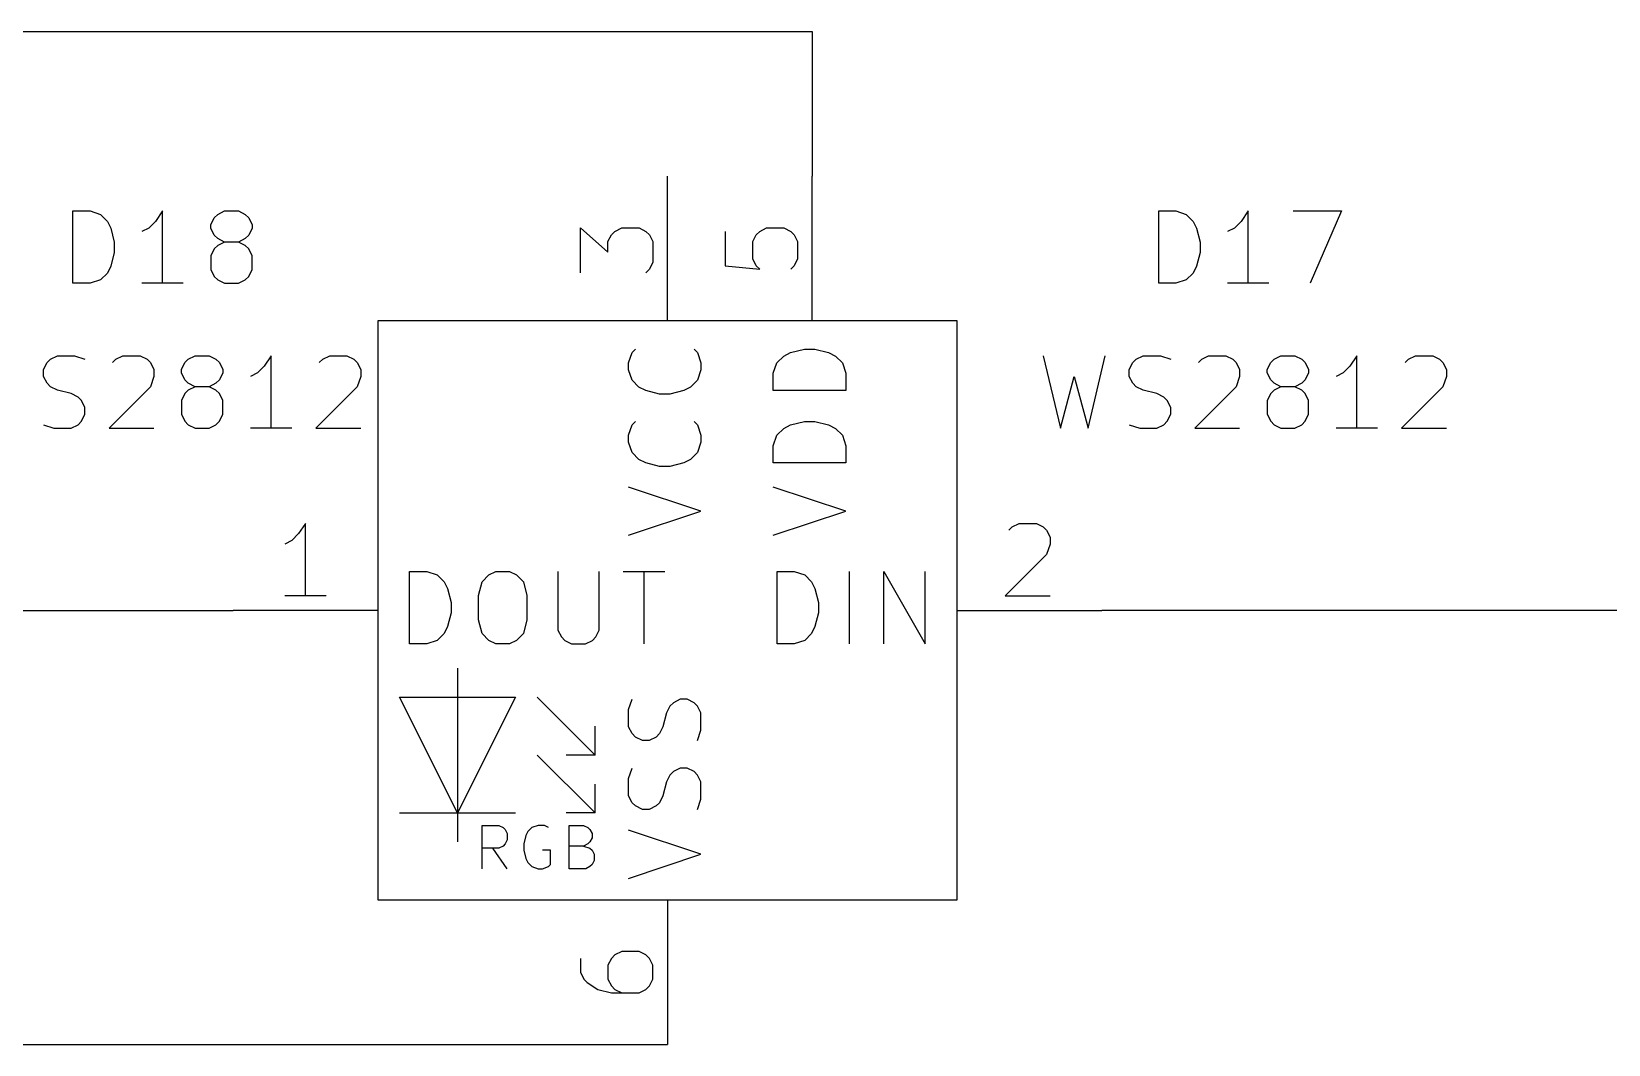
# Model space of a CAD drawing. Extents: x 0.4 to 11.3, y -7.9 to -0.4.
# Drawn here: x 4.711 to 5.8, y -6.65 to -5.95 of the extents above; entities that cross this region are included whole.
import ezdxf

# ---------------------------------------------------------------- set-up
doc = ezdxf.new("R2010")
doc.units = 0
doc.header["$MEASUREMENT"] = 0
for name, color, linetype in [('CYAN2', 4, 'CONTINUOUS'), ('GREEN3', 91, 'CONTINUOUS'), ('LYELLOW', 51, 'CONTINUOUS'), ('RED2', 1, 'CONTINUOUS'), ('RED3', 11, 'CONTINUOUS')]:
    doc.layers.add(name, color=color, linetype=linetype)

msp = doc.modelspace()

# ---------------------------------------------------------------- linework, layer by layer
at = {"layer": 'CYAN2', "linetype": 'CONTINUOUS'}
for p, q in [((4.7393, -6.124), (4.7393, -6.074)), ((4.7393, -6.074), (4.7512, -6.074)), ((4.7393, -6.124), (4.7393, -6.074)), ((4.7393, -6.074), (4.7512, -6.074)), ((4.7512, -6.074), (4.7583, -6.0764)), ((4.7512, -6.074), (4.7583, -6.0764)), ((4.7583, -6.0764), (4.7631, -6.0812)), ((4.7583, -6.0764), (4.7631, -6.0812)), ((4.8012, -6.074), (4.7964, -6.0812)), ((4.8012, -6.074), (4.7964, -6.0812)), ((4.8012, -6.124), (4.8012, -6.074)), ((4.8012, -6.124), (4.8012, -6.074)), ((4.8369, -6.0788), (4.8393, -6.0764)), ((4.8369, -6.0788), (4.8393, -6.0764)), ((4.8393, -6.0764), (4.844, -6.074)), ((4.8393, -6.0764), (4.844, -6.074)), ((4.844, -6.074), (4.8536, -6.074)), ((4.844, -6.074), (4.8536, -6.074)), ((4.8536, -6.074), (4.8583, -6.0764)), ((4.8536, -6.074), (4.8583, -6.0764)), ((4.8583, -6.0764), (4.8607, -6.0788)), ((4.8583, -6.0764), (4.8607, -6.0788)), ((5.4893, -6.124), (5.4893, -6.074)), ((5.4893, -6.074), (5.5012, -6.074)), ((5.4893, -6.124), (5.4893, -6.074)), ((5.4893, -6.074), (5.5012, -6.074)), ((5.5012, -6.074), (5.5083, -6.0764)), ((5.5012, -6.074), (5.5083, -6.0764)), ((5.5083, -6.0764), (5.5131, -6.0812)), ((5.5083, -6.0764), (5.5131, -6.0812)), ((5.5512, -6.074), (5.5464, -6.0812)), ((5.5512, -6.074), (5.5464, -6.0812)), ((5.5512, -6.124), (5.5512, -6.074)), ((5.5512, -6.124), (5.5512, -6.074)), ((5.5821, -6.074), (5.6155, -6.074)), ((5.5821, -6.074), (5.6155, -6.074)), ((5.6155, -6.074), (5.594, -6.124)), ((5.6155, -6.074), (5.594, -6.124)), ((4.7631, -6.0812), (4.7655, -6.0859)), ((4.7631, -6.0812), (4.7655, -6.0859)), ((4.7655, -6.0859), (4.7679, -6.0955)), ((4.7655, -6.0859), (4.7679, -6.0955)), ((4.7917, -6.0859), (4.7869, -6.0883)), ((4.7917, -6.0859), (4.7869, -6.0883)), ((4.7964, -6.0812), (4.7917, -6.0859)), ((4.7964, -6.0812), (4.7917, -6.0859)), ((4.8345, -6.0836), (4.8369, -6.0788)), ((4.8345, -6.0836), (4.8369, -6.0788)), ((4.8345, -6.0859), (4.8345, -6.0836)), ((4.8345, -6.0859), (4.8345, -6.0836)), ((4.8369, -6.0907), (4.8345, -6.0859)), ((4.8369, -6.0907), (4.8345, -6.0859)), ((4.8607, -6.0788), (4.8631, -6.0836)), ((4.8607, -6.0788), (4.8631, -6.0836)), ((4.8631, -6.0859), (4.8607, -6.0907)), ((4.8631, -6.0859), (4.8607, -6.0907)), ((4.8631, -6.0836), (4.8631, -6.0859)), ((4.8631, -6.0836), (4.8631, -6.0859)), ((5.5131, -6.0812), (5.5155, -6.0859)), ((5.5131, -6.0812), (5.5155, -6.0859)), ((5.5155, -6.0859), (5.5179, -6.0955)), ((5.5155, -6.0859), (5.5179, -6.0955)), ((5.5417, -6.0859), (5.5369, -6.0883)), ((5.5417, -6.0859), (5.5369, -6.0883)), ((5.5464, -6.0812), (5.5417, -6.0859)), ((5.5464, -6.0812), (5.5417, -6.0859)), ((4.7679, -6.0955), (4.7679, -6.1026)), ((4.7679, -6.0955), (4.7679, -6.1026)), ((4.8393, -6.0931), (4.8369, -6.0907)), ((4.8393, -6.0931), (4.8369, -6.0907)), ((4.8393, -6.0979), (4.8369, -6.1002)), ((4.8393, -6.0979), (4.8369, -6.1002)), ((4.844, -6.0955), (4.8393, -6.0931)), ((4.844, -6.0955), (4.8393, -6.0931)), ((4.844, -6.0955), (4.8393, -6.0979)), ((4.844, -6.0955), (4.8393, -6.0979)), ((4.8536, -6.0955), (4.844, -6.0955)), ((4.8536, -6.0955), (4.844, -6.0955)), ((4.8583, -6.0931), (4.8536, -6.0955)), ((4.8583, -6.0931), (4.8536, -6.0955)), ((4.8583, -6.0979), (4.8536, -6.0955)), ((4.8583, -6.0979), (4.8536, -6.0955)), ((4.8607, -6.0907), (4.8583, -6.0931)), ((4.8607, -6.0907), (4.8583, -6.0931)), ((4.8607, -6.1002), (4.8583, -6.0979)), ((4.8607, -6.1002), (4.8583, -6.0979)), ((5.5179, -6.0955), (5.5179, -6.1026)), ((5.5179, -6.0955), (5.5179, -6.1026)), ((4.7679, -6.1026), (4.7655, -6.1121)), ((4.7679, -6.1026), (4.7655, -6.1121)), ((4.8369, -6.1002), (4.8345, -6.105)), ((4.8369, -6.1002), (4.8345, -6.105)), ((4.8345, -6.105), (4.8345, -6.1145)), ((4.8345, -6.105), (4.8345, -6.1145)), ((4.8631, -6.105), (4.8607, -6.1002)), ((4.8631, -6.105), (4.8607, -6.1002)), ((4.8631, -6.1145), (4.8631, -6.105)), ((4.8631, -6.1145), (4.8631, -6.105)), ((5.5179, -6.1026), (5.5155, -6.1121)), ((5.5179, -6.1026), (5.5155, -6.1121)), ((4.7583, -6.1217), (4.7512, -6.124)), ((4.7583, -6.1217), (4.7512, -6.124)), ((4.7631, -6.1169), (4.7583, -6.1217)), ((4.7631, -6.1169), (4.7583, -6.1217)), ((4.7655, -6.1121), (4.7631, -6.1169)), ((4.7655, -6.1121), (4.7631, -6.1169)), ((4.8345, -6.1145), (4.8369, -6.1193)), ((4.8345, -6.1145), (4.8369, -6.1193)), ((4.8369, -6.1193), (4.8393, -6.1217)), ((4.8369, -6.1193), (4.8393, -6.1217)), ((4.8393, -6.1217), (4.844, -6.124)), ((4.8393, -6.1217), (4.844, -6.124)), ((4.8536, -6.124), (4.8583, -6.1217)), ((4.8536, -6.124), (4.8583, -6.1217)), ((4.8583, -6.1217), (4.8607, -6.1193)), ((4.8583, -6.1217), (4.8607, -6.1193)), ((4.8607, -6.1193), (4.8631, -6.1145)), ((4.8607, -6.1193), (4.8631, -6.1145)), ((5.5083, -6.1217), (5.5012, -6.124)), ((5.5083, -6.1217), (5.5012, -6.124)), ((5.5131, -6.1169), (5.5083, -6.1217)), ((5.5131, -6.1169), (5.5083, -6.1217)), ((5.5155, -6.1121), (5.5131, -6.1169)), ((5.5155, -6.1121), (5.5131, -6.1169)), ((4.7512, -6.124), (4.7393, -6.124)), ((4.7512, -6.124), (4.7393, -6.124)), ((4.8155, -6.124), (4.7869, -6.124)), ((4.8155, -6.124), (4.7869, -6.124)), ((4.844, -6.124), (4.8536, -6.124)), ((4.844, -6.124), (4.8536, -6.124)), ((5.5012, -6.124), (5.4893, -6.124)), ((5.5012, -6.124), (5.4893, -6.124)), ((5.5655, -6.124), (5.5369, -6.124)), ((5.5655, -6.124), (5.5369, -6.124)), ((4.7238, -6.1764), (4.7286, -6.174)), ((4.7238, -6.1764), (4.7286, -6.174)), ((4.7286, -6.174), (4.7405, -6.174)), ((4.7286, -6.174), (4.7405, -6.174)), ((4.7405, -6.174), (4.7476, -6.1764)), ((4.7405, -6.174), (4.7476, -6.1764)), ((4.769, -6.1764), (4.7738, -6.174)), ((4.769, -6.1764), (4.7738, -6.174)), ((4.7738, -6.174), (4.7857, -6.174)), ((4.7738, -6.174), (4.7857, -6.174)), ((4.7857, -6.174), (4.7905, -6.1764)), ((4.7857, -6.174), (4.7905, -6.1764)), ((4.819, -6.1764), (4.8238, -6.174)), ((4.819, -6.1764), (4.8238, -6.174)), ((4.8238, -6.174), (4.8333, -6.174)), ((4.8238, -6.174), (4.8333, -6.174)), ((4.8333, -6.174), (4.8381, -6.1764)), ((4.8333, -6.174), (4.8381, -6.1764)), ((4.8762, -6.174), (4.8714, -6.1812)), ((4.8762, -6.174), (4.8714, -6.1812)), ((4.8762, -6.224), (4.8762, -6.174)), ((4.8762, -6.224), (4.8762, -6.174)), ((4.9119, -6.1764), (4.9167, -6.174)), ((4.9119, -6.1764), (4.9167, -6.174)), ((4.9167, -6.174), (4.9286, -6.174)), ((4.9167, -6.174), (4.9286, -6.174)), ((4.9286, -6.174), (4.9333, -6.1764)), ((4.9286, -6.174), (4.9333, -6.1764)), ((5.1231, -6.179), (5.1255, -6.1719)), ((5.1231, -6.179), (5.1255, -6.1719)), ((5.1255, -6.1719), (5.1279, -6.1695)), ((5.1255, -6.1719), (5.1279, -6.1695)), ((5.1684, -6.1695), (5.1708, -6.1719)), ((5.1684, -6.1695), (5.1708, -6.1719)), ((5.1708, -6.1719), (5.1731, -6.179)), ((5.1708, -6.1719), (5.1731, -6.179)), ((5.2255, -6.179), (5.2303, -6.1743)), ((5.2255, -6.179), (5.2303, -6.1743)), ((5.2303, -6.1743), (5.235, -6.1719)), ((5.2303, -6.1743), (5.235, -6.1719)), ((5.235, -6.1719), (5.2446, -6.1695)), ((5.235, -6.1719), (5.2446, -6.1695)), ((5.2446, -6.1695), (5.2517, -6.1695)), ((5.2446, -6.1695), (5.2517, -6.1695)), ((5.2517, -6.1695), (5.2612, -6.1719)), ((5.2517, -6.1695), (5.2612, -6.1719)), ((5.2612, -6.1719), (5.266, -6.1743)), ((5.2612, -6.1719), (5.266, -6.1743)), ((5.266, -6.1743), (5.2708, -6.179)), ((5.266, -6.1743), (5.2708, -6.179)), ((5.4095, -6.174), (5.4214, -6.224)), ((5.4095, -6.174), (5.4214, -6.224)), ((5.4405, -6.224), (5.4524, -6.174)), ((5.4405, -6.224), (5.4524, -6.174)), ((5.4738, -6.1764), (5.4786, -6.174)), ((5.4738, -6.1764), (5.4786, -6.174)), ((5.4786, -6.174), (5.4905, -6.174)), ((5.4786, -6.174), (5.4905, -6.174)), ((5.4905, -6.174), (5.4976, -6.1764)), ((5.4905, -6.174), (5.4976, -6.1764)), ((5.519, -6.1764), (5.5238, -6.174)), ((5.519, -6.1764), (5.5238, -6.174)), ((5.5238, -6.174), (5.5357, -6.174)), ((5.5238, -6.174), (5.5357, -6.174)), ((5.5357, -6.174), (5.5405, -6.1764)), ((5.5357, -6.174), (5.5405, -6.1764)), ((5.569, -6.1764), (5.5738, -6.174)), ((5.569, -6.1764), (5.5738, -6.174)), ((5.5738, -6.174), (5.5833, -6.174)), ((5.5738, -6.174), (5.5833, -6.174)), ((5.5833, -6.174), (5.5881, -6.1764)), ((5.5833, -6.174), (5.5881, -6.1764)), ((5.6262, -6.174), (5.6214, -6.1812)), ((5.6262, -6.174), (5.6214, -6.1812)), ((5.6262, -6.224), (5.6262, -6.174)), ((5.6262, -6.224), (5.6262, -6.174)), ((5.6619, -6.1764), (5.6667, -6.174)), ((5.6619, -6.1764), (5.6667, -6.174)), ((5.6667, -6.174), (5.6786, -6.174)), ((5.6667, -6.174), (5.6786, -6.174)), ((5.6786, -6.174), (5.6833, -6.1764)), ((5.6786, -6.174), (5.6833, -6.1764)), ((4.719, -6.1836), (4.7214, -6.1788)), ((4.719, -6.1836), (4.7214, -6.1788)), ((4.719, -6.1883), (4.719, -6.1836)), ((4.719, -6.1883), (4.719, -6.1836)), ((4.7214, -6.1788), (4.7238, -6.1764)), ((4.7214, -6.1788), (4.7238, -6.1764)), ((4.7667, -6.1788), (4.769, -6.1764)), ((4.7667, -6.1788), (4.769, -6.1764)), ((4.7905, -6.1764), (4.7929, -6.1788)), ((4.7905, -6.1764), (4.7929, -6.1788)), ((4.7929, -6.1788), (4.7952, -6.1836)), ((4.7929, -6.1788), (4.7952, -6.1836)), ((4.7952, -6.1836), (4.7952, -6.1883)), ((4.7952, -6.1836), (4.7952, -6.1883)), ((4.8143, -6.1836), (4.8167, -6.1788)), ((4.8143, -6.1836), (4.8167, -6.1788)), ((4.8143, -6.1859), (4.8143, -6.1836)), ((4.8143, -6.1859), (4.8143, -6.1836)), ((4.8167, -6.1907), (4.8143, -6.1859)), ((4.8167, -6.1907), (4.8143, -6.1859)), ((4.8167, -6.1788), (4.819, -6.1764)), ((4.8167, -6.1788), (4.819, -6.1764)), ((4.8381, -6.1764), (4.8405, -6.1788)), ((4.8381, -6.1764), (4.8405, -6.1788)), ((4.8405, -6.1788), (4.8429, -6.1836)), ((4.8405, -6.1788), (4.8429, -6.1836)), ((4.8429, -6.1859), (4.8405, -6.1907)), ((4.8429, -6.1859), (4.8405, -6.1907)), ((4.8429, -6.1836), (4.8429, -6.1859)), ((4.8429, -6.1836), (4.8429, -6.1859)), ((4.8667, -6.1859), (4.8619, -6.1883)), ((4.8667, -6.1859), (4.8619, -6.1883)), ((4.8714, -6.1812), (4.8667, -6.1859)), ((4.8714, -6.1812), (4.8667, -6.1859)), ((4.9095, -6.1788), (4.9119, -6.1764)), ((4.9095, -6.1788), (4.9119, -6.1764)), ((4.9333, -6.1764), (4.9357, -6.1788)), ((4.9333, -6.1764), (4.9357, -6.1788)), ((4.9357, -6.1788), (4.9381, -6.1836)), ((4.9357, -6.1788), (4.9381, -6.1836)), ((4.9381, -6.1836), (4.9381, -6.1883)), ((4.9381, -6.1836), (4.9381, -6.1883)), ((5.1231, -6.1838), (5.1231, -6.179)), ((5.1231, -6.1838), (5.1231, -6.179)), ((5.1255, -6.1909), (5.1231, -6.1838)), ((5.1255, -6.1909), (5.1231, -6.1838)), ((5.1731, -6.1838), (5.1708, -6.1909)), ((5.1731, -6.1838), (5.1708, -6.1909)), ((5.1731, -6.179), (5.1731, -6.1838)), ((5.1731, -6.179), (5.1731, -6.1838)), ((5.2231, -6.1862), (5.2255, -6.179)), ((5.2231, -6.1862), (5.2255, -6.179)), ((5.2231, -6.1981), (5.2231, -6.1862)), ((5.2231, -6.1981), (5.2231, -6.1862)), ((5.2708, -6.179), (5.2731, -6.1862)), ((5.2708, -6.179), (5.2731, -6.1862)), ((5.2731, -6.1862), (5.2731, -6.1981)), ((5.2731, -6.1862), (5.2731, -6.1981)), ((5.469, -6.1836), (5.4714, -6.1788)), ((5.469, -6.1836), (5.4714, -6.1788)), ((5.469, -6.1883), (5.469, -6.1836)), ((5.469, -6.1883), (5.469, -6.1836)), ((5.4714, -6.1788), (5.4738, -6.1764)), ((5.4714, -6.1788), (5.4738, -6.1764)), ((5.5167, -6.1788), (5.519, -6.1764)), ((5.5167, -6.1788), (5.519, -6.1764)), ((5.5405, -6.1764), (5.5429, -6.1788)), ((5.5405, -6.1764), (5.5429, -6.1788)), ((5.5429, -6.1788), (5.5452, -6.1836)), ((5.5429, -6.1788), (5.5452, -6.1836)), ((5.5452, -6.1836), (5.5452, -6.1883)), ((5.5452, -6.1836), (5.5452, -6.1883)), ((5.5643, -6.1836), (5.5667, -6.1788)), ((5.5643, -6.1836), (5.5667, -6.1788)), ((5.5643, -6.1859), (5.5643, -6.1836)), ((5.5643, -6.1859), (5.5643, -6.1836)), ((5.5667, -6.1907), (5.5643, -6.1859)), ((5.5667, -6.1907), (5.5643, -6.1859)), ((5.5667, -6.1788), (5.569, -6.1764)), ((5.5667, -6.1788), (5.569, -6.1764)), ((5.5881, -6.1764), (5.5905, -6.1788)), ((5.5881, -6.1764), (5.5905, -6.1788)), ((5.5905, -6.1788), (5.5929, -6.1836)), ((5.5905, -6.1788), (5.5929, -6.1836)), ((5.5929, -6.1859), (5.5905, -6.1907)), ((5.5929, -6.1859), (5.5905, -6.1907)), ((5.5929, -6.1836), (5.5929, -6.1859)), ((5.5929, -6.1836), (5.5929, -6.1859)), ((5.6167, -6.1859), (5.6119, -6.1883)), ((5.6167, -6.1859), (5.6119, -6.1883)), ((5.6214, -6.1812), (5.6167, -6.1859)), ((5.6214, -6.1812), (5.6167, -6.1859)), ((5.6595, -6.1788), (5.6619, -6.1764)), ((5.6595, -6.1788), (5.6619, -6.1764)), ((5.6833, -6.1764), (5.6857, -6.1788)), ((5.6833, -6.1764), (5.6857, -6.1788)), ((5.6857, -6.1788), (5.6881, -6.1836)), ((5.6857, -6.1788), (5.6881, -6.1836)), ((5.6881, -6.1836), (5.6881, -6.1883)), ((5.6881, -6.1836), (5.6881, -6.1883)), ((4.7214, -6.1931), (4.719, -6.1883)), ((4.7214, -6.1931), (4.719, -6.1883)), ((4.7238, -6.1955), (4.7214, -6.1931)), ((4.7238, -6.1955), (4.7214, -6.1931)), ((4.7286, -6.1979), (4.7238, -6.1955)), ((4.7286, -6.1979), (4.7238, -6.1955)), ((4.7381, -6.2002), (4.7286, -6.1979)), ((4.7381, -6.2002), (4.7286, -6.1979)), ((4.7929, -6.1955), (4.7643, -6.224)), ((4.7929, -6.1955), (4.7643, -6.224)), ((4.7952, -6.1883), (4.7929, -6.1955)), ((4.7952, -6.1883), (4.7929, -6.1955)), ((4.819, -6.1931), (4.8167, -6.1907)), ((4.819, -6.1931), (4.8167, -6.1907)), ((4.819, -6.1979), (4.8167, -6.2002)), ((4.819, -6.1979), (4.8167, -6.2002)), ((4.8238, -6.1955), (4.819, -6.1931)), ((4.8238, -6.1955), (4.819, -6.1931)), ((4.8238, -6.1955), (4.819, -6.1979)), ((4.8238, -6.1955), (4.819, -6.1979)), ((4.8333, -6.1955), (4.8238, -6.1955)), ((4.8333, -6.1955), (4.8238, -6.1955)), ((4.8381, -6.1931), (4.8333, -6.1955)), ((4.8381, -6.1931), (4.8333, -6.1955)), ((4.8381, -6.1979), (4.8333, -6.1955)), ((4.8381, -6.1979), (4.8333, -6.1955)), ((4.8405, -6.1907), (4.8381, -6.1931)), ((4.8405, -6.1907), (4.8381, -6.1931)), ((4.8405, -6.2002), (4.8381, -6.1979)), ((4.8405, -6.2002), (4.8381, -6.1979)), ((4.9357, -6.1955), (4.9071, -6.224)), ((4.9357, -6.1955), (4.9071, -6.224)), ((4.9381, -6.1883), (4.9357, -6.1955)), ((4.9381, -6.1883), (4.9357, -6.1955)), ((5.1303, -6.1957), (5.1255, -6.1909)), ((5.1303, -6.1957), (5.1255, -6.1909)), ((5.135, -6.1981), (5.1303, -6.1957)), ((5.135, -6.1981), (5.1303, -6.1957)), ((5.166, -6.1957), (5.1612, -6.1981)), ((5.166, -6.1957), (5.1612, -6.1981)), ((5.1708, -6.1909), (5.166, -6.1957)), ((5.1708, -6.1909), (5.166, -6.1957)), ((5.4214, -6.224), (5.431, -6.1883)), ((5.4214, -6.224), (5.431, -6.1883)), ((5.431, -6.1883), (5.4405, -6.224)), ((5.431, -6.1883), (5.4405, -6.224)), ((5.4714, -6.1931), (5.469, -6.1883)), ((5.4714, -6.1931), (5.469, -6.1883)), ((5.4738, -6.1955), (5.4714, -6.1931)), ((5.4738, -6.1955), (5.4714, -6.1931)), ((5.4786, -6.1979), (5.4738, -6.1955)), ((5.4786, -6.1979), (5.4738, -6.1955)), ((5.4881, -6.2002), (5.4786, -6.1979)), ((5.4881, -6.2002), (5.4786, -6.1979)), ((5.5429, -6.1955), (5.5143, -6.224)), ((5.5429, -6.1955), (5.5143, -6.224)), ((5.5452, -6.1883), (5.5429, -6.1955)), ((5.5452, -6.1883), (5.5429, -6.1955)), ((5.569, -6.1931), (5.5667, -6.1907)), ((5.569, -6.1931), (5.5667, -6.1907)), ((5.569, -6.1979), (5.5667, -6.2002)), ((5.569, -6.1979), (5.5667, -6.2002)), ((5.5738, -6.1955), (5.569, -6.1931)), ((5.5738, -6.1955), (5.569, -6.1931)), ((5.5738, -6.1955), (5.569, -6.1979)), ((5.5738, -6.1955), (5.569, -6.1979)), ((5.5833, -6.1955), (5.5738, -6.1955)), ((5.5833, -6.1955), (5.5738, -6.1955)), ((5.5881, -6.1931), (5.5833, -6.1955)), ((5.5881, -6.1931), (5.5833, -6.1955)), ((5.5881, -6.1979), (5.5833, -6.1955)), ((5.5881, -6.1979), (5.5833, -6.1955)), ((5.5905, -6.1907), (5.5881, -6.1931)), ((5.5905, -6.1907), (5.5881, -6.1931)), ((5.5905, -6.2002), (5.5881, -6.1979)), ((5.5905, -6.2002), (5.5881, -6.1979)), ((5.6857, -6.1955), (5.6571, -6.224)), ((5.6857, -6.1955), (5.6571, -6.224)), ((5.6881, -6.1883), (5.6857, -6.1955)), ((5.6881, -6.1883), (5.6857, -6.1955)), ((4.7429, -6.2026), (4.7381, -6.2002)), ((4.7429, -6.2026), (4.7381, -6.2002)), ((4.7452, -6.205), (4.7429, -6.2026)), ((4.7452, -6.205), (4.7429, -6.2026)), ((4.7476, -6.2098), (4.7452, -6.205)), ((4.7476, -6.2098), (4.7452, -6.205)), ((4.8167, -6.2002), (4.8143, -6.205)), ((4.8167, -6.2002), (4.8143, -6.205)), ((4.8143, -6.205), (4.8143, -6.2145)), ((4.8143, -6.205), (4.8143, -6.2145)), ((4.8429, -6.205), (4.8405, -6.2002)), ((4.8429, -6.205), (4.8405, -6.2002)), ((4.8429, -6.2145), (4.8429, -6.205)), ((4.8429, -6.2145), (4.8429, -6.205)), ((5.1446, -6.2005), (5.135, -6.1981)), ((5.1446, -6.2005), (5.135, -6.1981)), ((5.1517, -6.2005), (5.1446, -6.2005)), ((5.1517, -6.2005), (5.1446, -6.2005)), ((5.1612, -6.1981), (5.1517, -6.2005)), ((5.1612, -6.1981), (5.1517, -6.2005)), ((5.2731, -6.1981), (5.2231, -6.1981)), ((5.2731, -6.1981), (5.2231, -6.1981)), ((5.4929, -6.2026), (5.4881, -6.2002)), ((5.4929, -6.2026), (5.4881, -6.2002)), ((5.4952, -6.205), (5.4929, -6.2026)), ((5.4952, -6.205), (5.4929, -6.2026)), ((5.4976, -6.2098), (5.4952, -6.205)), ((5.4976, -6.2098), (5.4952, -6.205)), ((5.5667, -6.2002), (5.5643, -6.205)), ((5.5667, -6.2002), (5.5643, -6.205)), ((5.5643, -6.205), (5.5643, -6.2145)), ((5.5643, -6.205), (5.5643, -6.2145)), ((5.5929, -6.205), (5.5905, -6.2002)), ((5.5929, -6.205), (5.5905, -6.2002)), ((5.5929, -6.2145), (5.5929, -6.205)), ((5.5929, -6.2145), (5.5929, -6.205)), ((4.7429, -6.2217), (4.7452, -6.2193)), ((4.7429, -6.2217), (4.7452, -6.2193)), ((4.7452, -6.2193), (4.7476, -6.2145)), ((4.7452, -6.2193), (4.7476, -6.2145)), ((4.7476, -6.2145), (4.7476, -6.2098)), ((4.7476, -6.2145), (4.7476, -6.2098)), ((4.8143, -6.2145), (4.8167, -6.2193)), ((4.8143, -6.2145), (4.8167, -6.2193)), ((4.8167, -6.2193), (4.819, -6.2217)), ((4.8167, -6.2193), (4.819, -6.2217)), ((4.8381, -6.2217), (4.8405, -6.2193)), ((4.8381, -6.2217), (4.8405, -6.2193)), ((4.8405, -6.2193), (4.8429, -6.2145)), ((4.8405, -6.2193), (4.8429, -6.2145)), ((5.1255, -6.2219), (5.1279, -6.2195)), ((5.1255, -6.2219), (5.1279, -6.2195)), ((5.1684, -6.2195), (5.1708, -6.2219)), ((5.1684, -6.2195), (5.1708, -6.2219)), ((5.235, -6.2219), (5.2446, -6.2195)), ((5.235, -6.2219), (5.2446, -6.2195)), ((5.2446, -6.2195), (5.2517, -6.2195)), ((5.2446, -6.2195), (5.2517, -6.2195)), ((5.2517, -6.2195), (5.2612, -6.2219)), ((5.2517, -6.2195), (5.2612, -6.2219)), ((5.4929, -6.2217), (5.4952, -6.2193)), ((5.4929, -6.2217), (5.4952, -6.2193)), ((5.4952, -6.2193), (5.4976, -6.2145)), ((5.4952, -6.2193), (5.4976, -6.2145)), ((5.4976, -6.2145), (5.4976, -6.2098)), ((5.4976, -6.2145), (5.4976, -6.2098)), ((5.5643, -6.2145), (5.5667, -6.2193)), ((5.5643, -6.2145), (5.5667, -6.2193)), ((5.5667, -6.2193), (5.569, -6.2217)), ((5.5667, -6.2193), (5.569, -6.2217)), ((5.5881, -6.2217), (5.5905, -6.2193)), ((5.5881, -6.2217), (5.5905, -6.2193)), ((5.5905, -6.2193), (5.5929, -6.2145)), ((5.5905, -6.2193), (5.5929, -6.2145)), ((4.719, -6.2217), (4.7262, -6.224)), ((4.719, -6.2217), (4.7262, -6.224)), ((4.7262, -6.224), (4.7381, -6.224)), ((4.7262, -6.224), (4.7381, -6.224)), ((4.7381, -6.224), (4.7429, -6.2217)), ((4.7381, -6.224), (4.7429, -6.2217)), ((4.7643, -6.224), (4.7952, -6.224)), ((4.7643, -6.224), (4.7952, -6.224)), ((4.819, -6.2217), (4.8238, -6.224)), ((4.819, -6.2217), (4.8238, -6.224)), ((4.8238, -6.224), (4.8333, -6.224)), ((4.8238, -6.224), (4.8333, -6.224)), ((4.8333, -6.224), (4.8381, -6.2217)), ((4.8333, -6.224), (4.8381, -6.2217)), ((4.8905, -6.224), (4.8619, -6.224)), ((4.8905, -6.224), (4.8619, -6.224)), ((4.9071, -6.224), (4.9381, -6.224)), ((4.9071, -6.224), (4.9381, -6.224)), ((5.1231, -6.229), (5.1255, -6.2219)), ((5.1231, -6.229), (5.1255, -6.2219)), ((5.1231, -6.2338), (5.1231, -6.229)), ((5.1231, -6.2338), (5.1231, -6.229)), ((5.1708, -6.2219), (5.1731, -6.229)), ((5.1708, -6.2219), (5.1731, -6.229)), ((5.1731, -6.229), (5.1731, -6.2338)), ((5.1731, -6.229), (5.1731, -6.2338)), ((5.2231, -6.2362), (5.2255, -6.229)), ((5.2231, -6.2362), (5.2255, -6.229)), ((5.2255, -6.229), (5.2303, -6.2243)), ((5.2255, -6.229), (5.2303, -6.2243)), ((5.2303, -6.2243), (5.235, -6.2219)), ((5.2303, -6.2243), (5.235, -6.2219)), ((5.2612, -6.2219), (5.266, -6.2243)), ((5.2612, -6.2219), (5.266, -6.2243)), ((5.266, -6.2243), (5.2708, -6.229)), ((5.266, -6.2243), (5.2708, -6.229)), ((5.2708, -6.229), (5.2731, -6.2362)), ((5.2708, -6.229), (5.2731, -6.2362)), ((5.469, -6.2217), (5.4762, -6.224)), ((5.469, -6.2217), (5.4762, -6.224)), ((5.4762, -6.224), (5.4881, -6.224)), ((5.4762, -6.224), (5.4881, -6.224)), ((5.4881, -6.224), (5.4929, -6.2217)), ((5.4881, -6.224), (5.4929, -6.2217)), ((5.5143, -6.224), (5.5452, -6.224)), ((5.5143, -6.224), (5.5452, -6.224)), ((5.569, -6.2217), (5.5738, -6.224)), ((5.569, -6.2217), (5.5738, -6.224)), ((5.5738, -6.224), (5.5833, -6.224)), ((5.5738, -6.224), (5.5833, -6.224)), ((5.5833, -6.224), (5.5881, -6.2217)), ((5.5833, -6.224), (5.5881, -6.2217)), ((5.6405, -6.224), (5.6119, -6.224)), ((5.6405, -6.224), (5.6119, -6.224)), ((5.6571, -6.224), (5.6881, -6.224)), ((5.6571, -6.224), (5.6881, -6.224)), ((5.1255, -6.2409), (5.1231, -6.2338)), ((5.1255, -6.2409), (5.1231, -6.2338)), ((5.1303, -6.2457), (5.1255, -6.2409)), ((5.1303, -6.2457), (5.1255, -6.2409)), ((5.1708, -6.2409), (5.166, -6.2457)), ((5.1708, -6.2409), (5.166, -6.2457)), ((5.1731, -6.2338), (5.1708, -6.2409)), ((5.1731, -6.2338), (5.1708, -6.2409)), ((5.2231, -6.2481), (5.2231, -6.2362)), ((5.2231, -6.2481), (5.2231, -6.2362)), ((5.2731, -6.2362), (5.2731, -6.2481)), ((5.2731, -6.2362), (5.2731, -6.2481)), ((5.135, -6.2481), (5.1303, -6.2457)), ((5.135, -6.2481), (5.1303, -6.2457)), ((5.1446, -6.2505), (5.135, -6.2481)), ((5.1446, -6.2505), (5.135, -6.2481)), ((5.1517, -6.2505), (5.1446, -6.2505)), ((5.1517, -6.2505), (5.1446, -6.2505)), ((5.1612, -6.2481), (5.1517, -6.2505)), ((5.1612, -6.2481), (5.1517, -6.2505)), ((5.166, -6.2457), (5.1612, -6.2481)), ((5.166, -6.2457), (5.1612, -6.2481)), ((5.2731, -6.2481), (5.2231, -6.2481)), ((5.2731, -6.2481), (5.2231, -6.2481)), ((5.1731, -6.2814), (5.1231, -6.2648)), ((5.1731, -6.2814), (5.1231, -6.2648)), ((5.2731, -6.2814), (5.2231, -6.2648)), ((5.2731, -6.2814), (5.2231, -6.2648)), ((5.1231, -6.2981), (5.1731, -6.2814)), ((5.1231, -6.2981), (5.1731, -6.2814)), ((5.2231, -6.2981), (5.2731, -6.2814)), ((5.2231, -6.2981), (5.2731, -6.2814)), ((4.9719, -6.3731), (4.9719, -6.3231)), ((4.9719, -6.3231), (4.9838, -6.3231)), ((4.9719, -6.3731), (4.9719, -6.3231)), ((4.9719, -6.3231), (4.9838, -6.3231)), ((4.9838, -6.3231), (4.9909, -6.3255)), ((4.9838, -6.3231), (4.9909, -6.3255)), ((4.9909, -6.3255), (4.9957, -6.3303)), ((4.9909, -6.3255), (4.9957, -6.3303)), ((5.0219, -6.3303), (5.0267, -6.3255)), ((5.0219, -6.3303), (5.0267, -6.3255)), ((5.0267, -6.3255), (5.0314, -6.3231)), ((5.0267, -6.3255), (5.0314, -6.3231)), ((5.0314, -6.3231), (5.0409, -6.3231)), ((5.0314, -6.3231), (5.0409, -6.3231)), ((5.0409, -6.3231), (5.0457, -6.3255)), ((5.0409, -6.3231), (5.0457, -6.3255)), ((5.0457, -6.3255), (5.0505, -6.3303)), ((5.0457, -6.3255), (5.0505, -6.3303)), ((5.0743, -6.3231), (5.0743, -6.3636)), ((5.0743, -6.3231), (5.0743, -6.3636)), ((5.1029, -6.3636), (5.1029, -6.3231)), ((5.1029, -6.3636), (5.1029, -6.3231)), ((5.1195, -6.3231), (5.1481, -6.3231)), ((5.1195, -6.3231), (5.1481, -6.3231)), ((5.1338, -6.3731), (5.1338, -6.3231)), ((5.1338, -6.3731), (5.1338, -6.3231)), ((5.2257, -6.3731), (5.2257, -6.3231)), ((5.2257, -6.3231), (5.2376, -6.3231)), ((5.2257, -6.3731), (5.2257, -6.3231)), ((5.2257, -6.3231), (5.2376, -6.3231)), ((5.2376, -6.3231), (5.2448, -6.3255)), ((5.2376, -6.3231), (5.2448, -6.3255)), ((5.2448, -6.3255), (5.2495, -6.3303)), ((5.2448, -6.3255), (5.2495, -6.3303)), ((5.2757, -6.3731), (5.2757, -6.3231)), ((5.2757, -6.3731), (5.2757, -6.3231)), ((5.2995, -6.3731), (5.2995, -6.3231)), ((5.2995, -6.3231), (5.3281, -6.3731)), ((5.2995, -6.3731), (5.2995, -6.3231)), ((5.2995, -6.3231), (5.3281, -6.3731)), ((5.3281, -6.3731), (5.3281, -6.3231)), ((5.3281, -6.3731), (5.3281, -6.3231)), ((4.9957, -6.3303), (4.9981, -6.335)), ((4.9957, -6.3303), (4.9981, -6.335)), ((4.9981, -6.335), (5.0005, -6.3446)), ((4.9981, -6.335), (5.0005, -6.3446)), ((5.0195, -6.3398), (5.0219, -6.3303)), ((5.0195, -6.3398), (5.0219, -6.3303)), ((5.0505, -6.3303), (5.0529, -6.3398)), ((5.0505, -6.3303), (5.0529, -6.3398)), ((5.2495, -6.3303), (5.2519, -6.335)), ((5.2495, -6.3303), (5.2519, -6.335)), ((5.2519, -6.335), (5.2543, -6.3446)), ((5.2519, -6.335), (5.2543, -6.3446)), ((5.0005, -6.3446), (5.0005, -6.3517)), ((5.0005, -6.3446), (5.0005, -6.3517)), ((5.0195, -6.3565), (5.0195, -6.3398)), ((5.0195, -6.3565), (5.0195, -6.3398)), ((5.0529, -6.3398), (5.0529, -6.3565)), ((5.0529, -6.3398), (5.0529, -6.3565)), ((5.2543, -6.3446), (5.2543, -6.3517)), ((5.2543, -6.3446), (5.2543, -6.3517)), ((4.9981, -6.3612), (4.9957, -6.366)), ((4.9981, -6.3612), (4.9957, -6.366)), ((5.0005, -6.3517), (4.9981, -6.3612)), ((5.0005, -6.3517), (4.9981, -6.3612)), ((5.0219, -6.366), (5.0195, -6.3565)), ((5.0219, -6.366), (5.0195, -6.3565)), ((5.0529, -6.3565), (5.0505, -6.366)), ((5.0529, -6.3565), (5.0505, -6.366)), ((5.2519, -6.3612), (5.2495, -6.366)), ((5.2519, -6.3612), (5.2495, -6.366)), ((5.2543, -6.3517), (5.2519, -6.3612)), ((5.2543, -6.3517), (5.2519, -6.3612)), ((4.9909, -6.3708), (4.9838, -6.3731)), ((4.9909, -6.3708), (4.9838, -6.3731)), ((4.9957, -6.366), (4.9909, -6.3708)), ((4.9957, -6.366), (4.9909, -6.3708)), ((5.0267, -6.3708), (5.0219, -6.366)), ((5.0267, -6.3708), (5.0219, -6.366)), ((5.0314, -6.3731), (5.0267, -6.3708)), ((5.0314, -6.3731), (5.0267, -6.3708)), ((5.0457, -6.3708), (5.0409, -6.3731)), ((5.0457, -6.3708), (5.0409, -6.3731)), ((5.0505, -6.366), (5.0457, -6.3708)), ((5.0505, -6.366), (5.0457, -6.3708)), ((5.0743, -6.3636), (5.0767, -6.3684)), ((5.0743, -6.3636), (5.0767, -6.3684)), ((5.0767, -6.3684), (5.079, -6.3708)), ((5.0767, -6.3684), (5.079, -6.3708)), ((5.079, -6.3708), (5.0838, -6.3731)), ((5.079, -6.3708), (5.0838, -6.3731)), ((5.0933, -6.3731), (5.0981, -6.3708)), ((5.0933, -6.3731), (5.0981, -6.3708)), ((5.0981, -6.3708), (5.1005, -6.3684)), ((5.0981, -6.3708), (5.1005, -6.3684)), ((5.1005, -6.3684), (5.1029, -6.3636)), ((5.1005, -6.3684), (5.1029, -6.3636)), ((5.2448, -6.3708), (5.2376, -6.3731)), ((5.2448, -6.3708), (5.2376, -6.3731)), ((5.2495, -6.366), (5.2448, -6.3708)), ((5.2495, -6.366), (5.2448, -6.3708)), ((4.9838, -6.3731), (4.9719, -6.3731)), ((4.9838, -6.3731), (4.9719, -6.3731)), ((5.0409, -6.3731), (5.0314, -6.3731)), ((5.0409, -6.3731), (5.0314, -6.3731)), ((5.0838, -6.3731), (5.0933, -6.3731)), ((5.0838, -6.3731), (5.0933, -6.3731)), ((5.2376, -6.3731), (5.2257, -6.3731)), ((5.2376, -6.3731), (5.2257, -6.3731)), ((5.1231, -6.4186), (5.1255, -6.4114)), ((5.1231, -6.4186), (5.1255, -6.4114)), ((5.1541, -6.4138), (5.1517, -6.4162)), ((5.1541, -6.4138), (5.1517, -6.4162)), ((5.1588, -6.4114), (5.1541, -6.4138)), ((5.1588, -6.4114), (5.1541, -6.4138)), ((5.1636, -6.4114), (5.1588, -6.4114)), ((5.1636, -6.4114), (5.1588, -6.4114)), ((5.1684, -6.4138), (5.1636, -6.4114)), ((5.1684, -6.4138), (5.1636, -6.4114)), ((5.1708, -6.4162), (5.1684, -6.4138)), ((5.1708, -6.4162), (5.1684, -6.4138)), ((5.1231, -6.4305), (5.1231, -6.4186)), ((5.1231, -6.4305), (5.1231, -6.4186)), ((5.1493, -6.4209), (5.1469, -6.4305)), ((5.1493, -6.4209), (5.1469, -6.4305)), ((5.1517, -6.4162), (5.1493, -6.4209)), ((5.1517, -6.4162), (5.1493, -6.4209)), ((5.1731, -6.4209), (5.1708, -6.4162)), ((5.1731, -6.4209), (5.1708, -6.4162)), ((5.1731, -6.4329), (5.1731, -6.4209)), ((5.1731, -6.4329), (5.1731, -6.4209)), ((5.1255, -6.4352), (5.1231, -6.4305)), ((5.1255, -6.4352), (5.1231, -6.4305)), ((5.1279, -6.4376), (5.1255, -6.4352)), ((5.1279, -6.4376), (5.1255, -6.4352)), ((5.1327, -6.44), (5.1279, -6.4376)), ((5.1327, -6.44), (5.1279, -6.4376)), ((5.1422, -6.4376), (5.1374, -6.44)), ((5.1422, -6.4376), (5.1374, -6.44)), ((5.1446, -6.4352), (5.1422, -6.4376)), ((5.1446, -6.4352), (5.1422, -6.4376)), ((5.1469, -6.4305), (5.1446, -6.4352)), ((5.1469, -6.4305), (5.1446, -6.4352)), ((5.1708, -6.44), (5.1731, -6.4329)), ((5.1708, -6.44), (5.1731, -6.4329)), ((5.1374, -6.44), (5.1327, -6.44)), ((5.1374, -6.44), (5.1327, -6.44)), ((5.1231, -6.4662), (5.1255, -6.459)), ((5.1231, -6.4662), (5.1255, -6.459)), ((5.1588, -6.459), (5.1541, -6.4614)), ((5.1588, -6.459), (5.1541, -6.4614)), ((5.1636, -6.459), (5.1588, -6.459)), ((5.1636, -6.459), (5.1588, -6.459)), ((5.1684, -6.4614), (5.1636, -6.459)), ((5.1684, -6.4614), (5.1636, -6.459)), ((5.1231, -6.4781), (5.1231, -6.4662)), ((5.1231, -6.4781), (5.1231, -6.4662)), ((5.1493, -6.4686), (5.1469, -6.4781)), ((5.1493, -6.4686), (5.1469, -6.4781)), ((5.1517, -6.4638), (5.1493, -6.4686)), ((5.1517, -6.4638), (5.1493, -6.4686)), ((5.1541, -6.4614), (5.1517, -6.4638)), ((5.1541, -6.4614), (5.1517, -6.4638)), ((5.1708, -6.4638), (5.1684, -6.4614)), ((5.1708, -6.4638), (5.1684, -6.4614)), ((5.1731, -6.4686), (5.1708, -6.4638)), ((5.1731, -6.4686), (5.1708, -6.4638)), ((5.1731, -6.4805), (5.1731, -6.4686)), ((5.1731, -6.4805), (5.1731, -6.4686)), ((5.1255, -6.4829), (5.1231, -6.4781)), ((5.1255, -6.4829), (5.1231, -6.4781)), ((5.1469, -6.4781), (5.1446, -6.4829)), ((5.1469, -6.4781), (5.1446, -6.4829)), ((5.1708, -6.4876), (5.1731, -6.4805)), ((5.1708, -6.4876), (5.1731, -6.4805)), ((5.1279, -6.4852), (5.1255, -6.4829)), ((5.1279, -6.4852), (5.1255, -6.4829)), ((5.1327, -6.4876), (5.1279, -6.4852)), ((5.1327, -6.4876), (5.1279, -6.4852)), ((5.1374, -6.4876), (5.1327, -6.4876)), ((5.1374, -6.4876), (5.1327, -6.4876)), ((5.1422, -6.4852), (5.1374, -6.4876)), ((5.1422, -6.4852), (5.1374, -6.4876)), ((5.1446, -6.4829), (5.1422, -6.4852)), ((5.1446, -6.4829), (5.1422, -6.4852)), ((5.1731, -6.5186), (5.1231, -6.5019)), ((5.1731, -6.5186), (5.1231, -6.5019)), ((5.1231, -6.5352), (5.1731, -6.5186)), ((5.1231, -6.5352), (5.1731, -6.5186))]:
    msp.add_line(p, q, dxfattribs=at)
at = {"layer": 'GREEN3', "linetype": 'CONTINUOUS'}
for p, q in [((4.5, -5.95), (5.25, -5.95)), ((5.25, -5.95), (5.25, -6.05)), ((4.7, -6.35), (4.85, -6.35)), ((5.85, -6.35), (5.45, -6.35)), ((4.4, -6.65), (5.15, -6.65))]:
    msp.add_line(p, q, dxfattribs=at)
at = {"layer": 'LYELLOW', "linetype": 'CONTINUOUS'}
for p, q in [((4.95, -6.15), (4.95, -6.55)), ((5.35, -6.15), (4.95, -6.15)), ((5.35, -6.55), (5.35, -6.15)), ((4.95, -6.55), (5.35, -6.55))]:
    msp.add_line(p, q, dxfattribs=at)
at = {"layer": 'RED2', "linetype": 'CONTINUOUS'}
for p, q in [((5.15, -6.15), (5.15, -6.05)), ((5.15, -6.15), (5.15, -6.05)), ((5.25, -6.15), (5.25, -6.05)), ((5.25, -6.15), (5.25, -6.05)), ((4.95, -6.15), (4.95, -6.55)), ((5.35, -6.15), (4.95, -6.15)), ((5.35, -6.55), (5.35, -6.15)), ((4.95, -6.35), (4.85, -6.35)), ((4.95, -6.35), (4.85, -6.35)), ((5.35, -6.35), (5.45, -6.35)), ((5.35, -6.35), (5.45, -6.35)), ((5.005, -6.39), (5.005, -6.49)), ((4.965, -6.41), (5.045, -6.41)), ((5.005, -6.49), (4.965, -6.41)), ((5.045, -6.41), (5.005, -6.49)), ((5.06, -6.41), (5.1, -6.45)), ((5.1, -6.45), (5.1, -6.43)), ((5.06, -6.45), (5.1, -6.49)), ((5.1, -6.45), (5.08, -6.45)), ((5.1, -6.49), (5.1, -6.47)), ((4.965, -6.49), (5.045, -6.49)), ((5.005, -6.49), (5.005, -6.51)), ((5.1, -6.49), (5.08, -6.49)), ((5.0221, -6.5286), (5.0221, -6.4986)), ((5.0221, -6.4986), (5.0336, -6.4986)), ((5.0336, -6.4986), (5.0364, -6.5)), ((5.0364, -6.5), (5.0379, -6.5014)), ((5.0379, -6.5014), (5.0393, -6.5043)), ((5.0536, -6.5029), (5.0521, -6.5057)), ((5.0564, -6.5), (5.0536, -6.5029)), ((5.0607, -6.4986), (5.0564, -6.5)), ((5.065, -6.4986), (5.0607, -6.4986)), ((5.0679, -6.5), (5.065, -6.4986)), ((5.0821, -6.5286), (5.0821, -6.4986)), ((5.0821, -6.4986), (5.0921, -6.4986)), ((5.0921, -6.4986), (5.095, -6.5)), ((5.095, -6.5), (5.0964, -6.5014)), ((5.0964, -6.5014), (5.0979, -6.5043)), ((5.0364, -6.5129), (5.0336, -6.5143)), ((5.0379, -6.5114), (5.0364, -6.5129)), ((5.0393, -6.5086), (5.0379, -6.5114)), ((5.0393, -6.5043), (5.0393, -6.5086)), ((5.0521, -6.5057), (5.0507, -6.5114)), ((5.0507, -6.5114), (5.0507, -6.5157)), ((5.0921, -6.5129), (5.0821, -6.5129)), ((5.095, -6.5114), (5.0921, -6.5129)), ((5.0921, -6.5129), (5.0964, -6.5143)), ((5.0964, -6.51), (5.095, -6.5114)), ((5.0979, -6.5071), (5.0964, -6.51)), ((5.0979, -6.5043), (5.0979, -6.5071)), ((5.0336, -6.5143), (5.0221, -6.5143)), ((5.0393, -6.5286), (5.0293, -6.5143)), ((5.0507, -6.5157), (5.0521, -6.5214)), ((5.0521, -6.5214), (5.0536, -6.5243)), ((5.0536, -6.5243), (5.0564, -6.5271)), ((5.0693, -6.5157), (5.0636, -6.5157)), ((5.0693, -6.5257), (5.0693, -6.5157)), ((5.0964, -6.5143), (5.0979, -6.5157)), ((5.0979, -6.5157), (5.0993, -6.5186)), ((5.0993, -6.5229), (5.0979, -6.5257)), ((5.0993, -6.5186), (5.0993, -6.5229)), ((5.0564, -6.5271), (5.0607, -6.5286)), ((5.0607, -6.5286), (5.0636, -6.5286)), ((5.0636, -6.5286), (5.0679, -6.5271)), ((5.0679, -6.5271), (5.0693, -6.5257)), ((5.0936, -6.5286), (5.0821, -6.5286)), ((5.0964, -6.5271), (5.0936, -6.5286)), ((5.0979, -6.5257), (5.0964, -6.5271)), ((4.95, -6.55), (5.35, -6.55)), ((5.15, -6.55), (5.15, -6.65)), ((5.15, -6.55), (5.15, -6.65))]:
    msp.add_line(p, q, dxfattribs=at)
at = {"layer": 'RED3', "linetype": 'CONTINUOUS'}
for p, q in [((5.0899, -6.1167), (5.0899, -6.0857)), ((5.0899, -6.0857), (5.1089, -6.1024)), ((5.0899, -6.1167), (5.0899, -6.0857)), ((5.0899, -6.0857), (5.1089, -6.1024)), ((5.1113, -6.0905), (5.1137, -6.0881)), ((5.1113, -6.0905), (5.1137, -6.0881)), ((5.1137, -6.0881), (5.1184, -6.0857)), ((5.1137, -6.0881), (5.1184, -6.0857)), ((5.1184, -6.0857), (5.1304, -6.0857)), ((5.1184, -6.0857), (5.1304, -6.0857)), ((5.1304, -6.0857), (5.1351, -6.0881)), ((5.1304, -6.0857), (5.1351, -6.0881)), ((5.1351, -6.0881), (5.1375, -6.0905)), ((5.1351, -6.0881), (5.1375, -6.0905)), ((5.1899, -6.0881), (5.1899, -6.1119)), ((5.1899, -6.0881), (5.1899, -6.1119)), ((5.2113, -6.0905), (5.2137, -6.0881)), ((5.2113, -6.0905), (5.2137, -6.0881)), ((5.2137, -6.0881), (5.2184, -6.0857)), ((5.2137, -6.0881), (5.2184, -6.0857)), ((5.2184, -6.0857), (5.2304, -6.0857)), ((5.2184, -6.0857), (5.2304, -6.0857)), ((5.2304, -6.0857), (5.2351, -6.0881)), ((5.2304, -6.0857), (5.2351, -6.0881)), ((5.2351, -6.0881), (5.2375, -6.0905)), ((5.2351, -6.0881), (5.2375, -6.0905)), ((5.1089, -6.0952), (5.1113, -6.0905)), ((5.1089, -6.0952), (5.1113, -6.0905)), ((5.1089, -6.1024), (5.1089, -6.0952)), ((5.1089, -6.1024), (5.1089, -6.0952)), ((5.1375, -6.0905), (5.1399, -6.0952)), ((5.1375, -6.0905), (5.1399, -6.0952)), ((5.1399, -6.0952), (5.1399, -6.1095)), ((5.1399, -6.0952), (5.1399, -6.1095)), ((5.2089, -6.0952), (5.2113, -6.0905)), ((5.2089, -6.0952), (5.2113, -6.0905)), ((5.2089, -6.1071), (5.2089, -6.0952)), ((5.2089, -6.1071), (5.2089, -6.0952)), ((5.2375, -6.0905), (5.2399, -6.0952)), ((5.2375, -6.0905), (5.2399, -6.0952)), ((5.2399, -6.0952), (5.2399, -6.1071)), ((5.2399, -6.0952), (5.2399, -6.1071)), ((5.1399, -6.1095), (5.1375, -6.1143)), ((5.1399, -6.1095), (5.1375, -6.1143)), ((5.2113, -6.1119), (5.2089, -6.1071)), ((5.2113, -6.1119), (5.2089, -6.1071)), ((5.2399, -6.1071), (5.2375, -6.1119)), ((5.2399, -6.1071), (5.2375, -6.1119)), ((5.1375, -6.1143), (5.1351, -6.1167)), ((5.1375, -6.1143), (5.1351, -6.1167)), ((5.1899, -6.1119), (5.2137, -6.1143)), ((5.1899, -6.1119), (5.2137, -6.1143)), ((5.2137, -6.1143), (5.2113, -6.1119)), ((5.2137, -6.1143), (5.2113, -6.1119)), ((5.2375, -6.1119), (5.2351, -6.1143)), ((5.2375, -6.1119), (5.2351, -6.1143)), ((4.9, -6.2899), (4.8952, -6.297)), ((4.9, -6.2899), (4.8952, -6.297)), ((4.9, -6.3399), (4.9, -6.2899)), ((4.9, -6.3399), (4.9, -6.2899)), ((5.3857, -6.2946), (5.3881, -6.2923)), ((5.3857, -6.2946), (5.3881, -6.2923)), ((5.3881, -6.2923), (5.3929, -6.2899)), ((5.3881, -6.2923), (5.3929, -6.2899)), ((5.3929, -6.2899), (5.4048, -6.2899)), ((5.3929, -6.2899), (5.4048, -6.2899)), ((5.4048, -6.2899), (5.4095, -6.2923)), ((5.4048, -6.2899), (5.4095, -6.2923)), ((5.4095, -6.2923), (5.4119, -6.2946)), ((5.4095, -6.2923), (5.4119, -6.2946)), ((5.4119, -6.2946), (5.4143, -6.2994)), ((5.4119, -6.2946), (5.4143, -6.2994)), ((4.8905, -6.3018), (4.8857, -6.3042)), ((4.8905, -6.3018), (4.8857, -6.3042)), ((4.8952, -6.297), (4.8905, -6.3018)), ((4.8952, -6.297), (4.8905, -6.3018)), ((5.4143, -6.3042), (5.4119, -6.3113)), ((5.4143, -6.3042), (5.4119, -6.3113)), ((5.4143, -6.2994), (5.4143, -6.3042)), ((5.4143, -6.2994), (5.4143, -6.3042)), ((5.4119, -6.3113), (5.3833, -6.3399)), ((5.4119, -6.3113), (5.3833, -6.3399)), ((4.9143, -6.3399), (4.8857, -6.3399)), ((4.9143, -6.3399), (4.8857, -6.3399)), ((5.3833, -6.3399), (5.4143, -6.3399)), ((5.3833, -6.3399), (5.4143, -6.3399)), ((5.1137, -6.5881), (5.1113, -6.5905)), ((5.1137, -6.5881), (5.1113, -6.5905)), ((5.1184, -6.5857), (5.1137, -6.5881)), ((5.1184, -6.5857), (5.1137, -6.5881)), ((5.1304, -6.5857), (5.1184, -6.5857)), ((5.1304, -6.5857), (5.1184, -6.5857)), ((5.1351, -6.5881), (5.1304, -6.5857)), ((5.1351, -6.5881), (5.1304, -6.5857)), ((5.1375, -6.5905), (5.1351, -6.5881)), ((5.1375, -6.5905), (5.1351, -6.5881)), ((5.0899, -6.5905), (5.0899, -6.6)), ((5.0899, -6.5905), (5.0899, -6.6)), ((5.0899, -6.6), (5.0923, -6.6048)), ((5.0899, -6.6), (5.0923, -6.6048)), ((5.1113, -6.5905), (5.1089, -6.5952)), ((5.1113, -6.5905), (5.1089, -6.5952)), ((5.1089, -6.5952), (5.1089, -6.6048)), ((5.1089, -6.5952), (5.1089, -6.6048)), ((5.1399, -6.5952), (5.1375, -6.5905)), ((5.1399, -6.5952), (5.1375, -6.5905)), ((5.1399, -6.6048), (5.1399, -6.5952)), ((5.1399, -6.6048), (5.1399, -6.5952)), ((5.0923, -6.6048), (5.0946, -6.6071)), ((5.0923, -6.6048), (5.0946, -6.6071)), ((5.0946, -6.6071), (5.1018, -6.6119)), ((5.0946, -6.6071), (5.1018, -6.6119)), ((5.1018, -6.6119), (5.1113, -6.6143)), ((5.1018, -6.6119), (5.1113, -6.6143)), ((5.1089, -6.6048), (5.1113, -6.6095)), ((5.1089, -6.6048), (5.1113, -6.6095)), ((5.1113, -6.6095), (5.1137, -6.6119)), ((5.1113, -6.6095), (5.1137, -6.6119)), ((5.1137, -6.6119), (5.1184, -6.6143)), ((5.1137, -6.6119), (5.1184, -6.6143)), ((5.1304, -6.6143), (5.1351, -6.6119)), ((5.1304, -6.6143), (5.1351, -6.6119)), ((5.1351, -6.6119), (5.1375, -6.6095)), ((5.1351, -6.6119), (5.1375, -6.6095)), ((5.1375, -6.6095), (5.1399, -6.6048)), ((5.1375, -6.6095), (5.1399, -6.6048)), ((5.1113, -6.6143), (5.1304, -6.6143)), ((5.1113, -6.6143), (5.1304, -6.6143))]:
    msp.add_line(p, q, dxfattribs=at)

doc.saveas('drawing.dxf')
